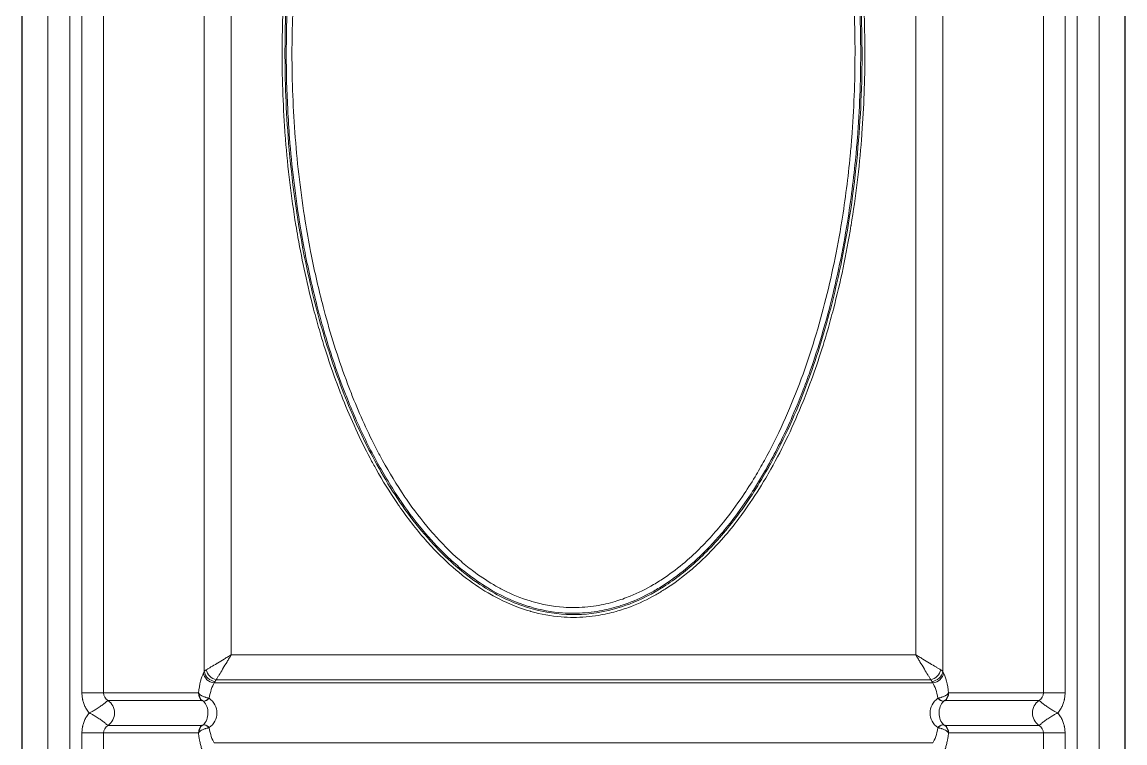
# Model space of a CAD drawing. Header units: millimetres. Extents: x 0 to 1486, y 0 to 1051.
# Drawn here: x 512.04 to 541.74, y 372.31 to 391.74 of the extents above; entities that cross this region are included whole.
import ezdxf

# ---------------------------------------------------------------- set-up
doc = ezdxf.new("R2010")
doc.units = ezdxf.units.MM
doc.header["$LTSCALE"] = 1.25
doc.layers.add('Sichtbare Kanten(DIN)', color=7, linetype='Continuous', lineweight=25, true_color=0x262659)
doc.layers.add('Sichtbare tangentiale Kanten(DIN)', color=7, linetype='Continuous', lineweight=15, true_color=0x1a1a3e)

msp = doc.modelspace()

# ---------------------------------------------------------------- linework, layer by layer
at = {"layer": 'Sichtbare Kanten(DIN)'}
for p, q in [((512.038, 298.796), (512.038, 411.92)), ((541.738, 411.92), (541.738, 298.796))]:
    msp.add_line(p, q, dxfattribs=at)
for centre, major_axis, ratio, start_param, end_param in [((517.03, 373.656), (0, 0.25), 0.970296, 1.570803, 2.513321), ((536.747, 373.656), (0, 0.25), 0.970296, 3.769864, 4.712382), ((517.077, 373.625), (0.169, 0.184), 0.314992, 3.841338, 4.381961), ((536.699, 373.625), (-0.169, 0.184), 0.314992, 1.901224, 2.441847), ((517.03, 372.581), (0, 0.25), 0.970296, 0.628271, 1.570789), ((517.077, 372.612), (-0.169, 0.184), 0.314992, 5.042817, 5.580031), ((536.699, 372.612), (0.169, 0.184), 0.314992, 0.703155, 1.240368), ((536.747, 372.581), (0, 0.25), 0.970296, 4.712396, 5.654914)]:
    msp.add_ellipse(centre, major_axis=major_axis, ratio=ratio, start_param=start_param, end_param=end_param, dxfattribs=at)
at = {"layer": 'Sichtbare tangentiale Kanten(DIN)'}
for p, q in [((512.732, 299.49), (512.732, 411.227)), ((513.323, 299.49), (513.323, 411.227)), ((540.454, 299.49), (540.454, 411.227)), ((541.045, 299.49), (541.045, 411.227)), ((513.651, 409.737), (513.651, 373.656)), ((514.233, 409.737), (514.233, 373.656)), ((539.544, 409.737), (539.544, 373.656)), ((540.126, 409.737), (540.126, 373.656)), ((516.945, 407.026), (516.945, 374.238)), ((517.672, 407.026), (517.672, 374.686)), ((536.104, 407.026), (536.104, 374.686)), ((536.832, 407.026), (536.832, 374.238)), ((517.672, 374.686), (536.104, 374.686)), ((516.945, 374.238), (516.923, 374.196)), ((536.832, 374.238), (536.853, 374.196)), ((517.236, 373.969), (517.214, 373.926)), ((517.214, 373.926), (536.562, 373.926)), ((517.268, 374.012), (536.508, 374.012)), ((536.541, 373.969), (536.562, 373.926)), ((514.233, 373.656), (513.651, 373.656)), ((516.787, 373.656), (514.233, 373.656)), ((536.989, 373.656), (539.544, 373.656)), ((539.544, 373.656), (540.126, 373.656)), ((516.887, 373.453), (514.354, 373.453)), ((536.889, 373.453), (539.423, 373.453)), ((514.354, 372.783), (516.887, 372.783)), ((539.423, 372.783), (536.889, 372.783)), ((513.651, 338.136), (513.651, 372.581)), ((514.233, 372.581), (513.651, 372.581)), ((514.233, 372.581), (516.787, 372.581)), ((514.233, 338.136), (514.233, 372.581)), ((539.544, 372.581), (536.989, 372.581)), ((539.544, 338.136), (539.544, 372.581)), ((539.544, 372.581), (540.126, 372.581)), ((540.126, 338.136), (540.126, 372.581)), ((517.214, 372.31), (536.562, 372.31))]:
    msp.add_line(p, q, dxfattribs=at)
for centre, start, end in [((514.118, 373.118), 305.1797, 54.8203), ((539.659, 373.118), 125.1797, 234.8203)]:
    msp.add_arc(centre, 0.41, start, end, dxfattribs=at)
for centre, major_axis, ratio, start_param, end_param in [((517.726, 374.186), (-0.803, 0), 0.281851, 5.844325, 6.048636), ((517.236, 374.238), (-0.267, 0.136), 0.876427, 0.526369, 1.990584), ((517.268, 374.282), (-0.212, 0.212), 0.822157, 0.88269, 2.258902), ((536.508, 374.282), (0.212, 0.212), 0.822157, 4.024283, 5.400495), ((536.541, 374.238), (0.267, 0.136), 0.876427, 4.292601, 5.756816), ((536.051, 374.186), (0.803, 0), 0.281851, 0.234549, 0.438861), ((517.054, 373.121), (0.001, 1.197), 0.249407, 0.455865, 1.108171), ((517.214, 374.196), (-0.267, 0.136), 0.876427, 0.526369, 1.990584), ((517.346, 373.118), (0, 0.9), 0.332438, 0.455272, 1.11457), ((517.761, 373.917), (-0.539, 0), 0.439726, 5.869599, 6.063499), ((536.015, 373.917), (0.539, 0), 0.439726, 0.219686, 0.413587), ((536.562, 374.196), (0.267, 0.136), 0.876427, 4.292601, 5.756816), ((536.431, 373.118), (0, 0.9), 0.332438, 5.168615, 5.827913), ((536.723, 373.121), (-0.001, 1.197), 0.249407, 5.175014, 5.827321), ((514.527, 373.656), (-0.294, 0), 0.850826, 0.000149, 0.942731), ((539.25, 373.656), (0.294, 0), 0.850826, 5.340455, 6.283036), ((517.077, 373.625), (-0.169, -0.184), 0.314992, 0.165941, 0.699745), ((536.699, 373.625), (0.169, -0.184), 0.314992, 5.58344, 6.117244), ((514.527, 372.581), (0.294, 0), 0.850826, 2.198862, 3.141444), ((517.077, 372.612), (-0.169, 0.184), 0.314992, 5.580031, 6.117244), ((536.699, 372.612), (0.169, 0.184), 0.314992, 0.165941, 0.703155), ((539.25, 372.581), (-0.294, 0), 0.850826, 3.141742, 4.084323), ((517.346, 373.118), (0, 0.9), 0.332438, 2.027021, 2.68632), ((536.431, 373.118), (0, 0.9), 0.332438, 3.596865, 4.256164)]:
    msp.add_ellipse(centre, major_axis=major_axis, ratio=ratio, start_param=start_param, end_param=end_param, dxfattribs=at)
for points, knots in [([(526.888, 406.085), (527.101, 406.085), (527.315, 406.068), (527.525, 406.035), (527.697, 406.008), (527.867, 405.971), (528.034, 405.924), (528.21, 405.874), (528.382, 405.814), (528.551, 405.744), (528.74, 405.665), (528.923, 405.575), (529.101, 405.475), (529.233, 405.4), (529.363, 405.32), (529.489, 405.235), (529.683, 405.103), (529.87, 404.96), (530.049, 404.809), (530.141, 404.731), (530.23, 404.651), (530.317, 404.57), (530.512, 404.387), (530.698, 404.195), (530.874, 403.994), (531.098, 403.74), (531.307, 403.474), (531.503, 403.198), (531.531, 403.158), (531.559, 403.118), (531.587, 403.078), (531.807, 402.76), (532.011, 402.431), (532.2, 402.094), (532.225, 402.05), (532.25, 402.006), (532.274, 401.962), (532.435, 401.667), (532.586, 401.366), (532.728, 401.061), (532.891, 400.708), (533.042, 400.35), (533.181, 399.987), (533.456, 399.272), (533.687, 398.54), (533.881, 397.8), (533.883, 397.794), (533.884, 397.788), (533.886, 397.782), (534.082, 397.033), (534.24, 396.275), (534.365, 395.511), (534.432, 395.106), (534.489, 394.699), (534.537, 394.291), (534.579, 393.931), (534.615, 393.569), (534.643, 393.207), (534.689, 392.628), (534.718, 392.047), (534.729, 391.466), (534.733, 391.273), (534.735, 391.081), (534.735, 390.889), (534.735, 390.168), (534.709, 389.448), (534.656, 388.73), (534.652, 388.677), (534.648, 388.623), (534.644, 388.57), (534.582, 387.799), (534.49, 387.03), (534.365, 386.266), (534.364, 386.258), (534.363, 386.25), (534.361, 386.243), (534.237, 385.487), (534.08, 384.736), (533.886, 383.996), (533.837, 383.809), (533.786, 383.623), (533.733, 383.438), (533.571, 382.88), (533.388, 382.328), (533.179, 381.786), (533.144, 381.693), (533.107, 381.6), (533.07, 381.507), (532.818, 380.882), (532.531, 380.271), (532.201, 379.683), (532.156, 379.605), (532.111, 379.527), (532.066, 379.449), (531.915, 379.194), (531.756, 378.943), (531.587, 378.699), (531.489, 378.558), (531.387, 378.418), (531.283, 378.282), (531.152, 378.111), (531.016, 377.945), (530.874, 377.783), (530.689, 377.573), (530.495, 377.371), (530.289, 377.181), (530.211, 377.109), (530.131, 377.038), (530.049, 376.969), (529.829, 376.783), (529.597, 376.61), (529.354, 376.455), (529.271, 376.402), (529.186, 376.351), (529.101, 376.303), (528.882, 376.179), (528.654, 376.071), (528.419, 375.981), (528.293, 375.933), (528.164, 375.89), (528.034, 375.853), (527.879, 375.809), (527.721, 375.774), (527.563, 375.748), (527.34, 375.711), (527.114, 375.692), (526.888, 375.692), (526.777, 375.692), (526.666, 375.697), (526.555, 375.706), (526.281, 375.728), (526.008, 375.778), (525.743, 375.853), (525.738, 375.854), (525.734, 375.856), (525.729, 375.857), (525.437, 375.94), (525.154, 376.054), (524.883, 376.191), (524.813, 376.227), (524.744, 376.264), (524.676, 376.303), (524.444, 376.434), (524.221, 376.582), (524.009, 376.743), (523.913, 376.816), (523.819, 376.891), (523.727, 376.969), (523.492, 377.168), (523.27, 377.383), (523.06, 377.608), (523.007, 377.666), (522.954, 377.724), (522.902, 377.783), (522.647, 378.074), (522.41, 378.381), (522.19, 378.699), (522.17, 378.728), (522.15, 378.757), (522.131, 378.786), (521.933, 379.077), (521.748, 379.377), (521.576, 379.683), (521.52, 379.782), (521.466, 379.881), (521.413, 379.981), (521.138, 380.499), (520.895, 381.033), (520.679, 381.578), (520.651, 381.647), (520.624, 381.716), (520.597, 381.786), (520.389, 382.328), (520.205, 382.88), (520.044, 383.438), (519.99, 383.623), (519.939, 383.809), (519.89, 383.996), (519.723, 384.635), (519.583, 385.281), (519.468, 385.932), (519.448, 386.043), (519.429, 386.155), (519.411, 386.266), (519.286, 387.03), (519.194, 387.799), (519.133, 388.57), (519.131, 388.598), (519.128, 388.627), (519.126, 388.655), (519.07, 389.398), (519.042, 390.143), (519.042, 390.889), (519.042, 390.96), (519.042, 391.03), (519.042, 391.101), (519.047, 391.804), (519.077, 392.507), (519.133, 393.207), (519.143, 393.338), (519.154, 393.468), (519.167, 393.598), (519.226, 394.238), (519.307, 394.877), (519.411, 395.511), (519.471, 395.874), (519.538, 396.237), (519.613, 396.597), (519.696, 396.994), (519.788, 397.389), (519.89, 397.782), (520.002, 398.208), (520.126, 398.632), (520.263, 399.051), (520.366, 399.367), (520.478, 399.681), (520.597, 399.991), (520.652, 400.133), (520.708, 400.274), (520.766, 400.414), (520.997, 400.974), (521.257, 401.521), (521.552, 402.05), (521.56, 402.065), (521.568, 402.079), (521.576, 402.094), (521.766, 402.431), (521.969, 402.76), (522.19, 403.078), (522.199, 403.092), (522.209, 403.106), (522.219, 403.12), (522.431, 403.423), (522.658, 403.716), (522.902, 403.994), (523.031, 404.14), (523.164, 404.282), (523.303, 404.419), (523.439, 404.554), (523.581, 404.684), (523.727, 404.809), (523.859, 404.921), (523.996, 405.028), (524.136, 405.129), (524.31, 405.254), (524.49, 405.37), (524.675, 405.475), (524.825, 405.559), (524.98, 405.637), (525.137, 405.706), (525.334, 405.792), (525.536, 405.865), (525.743, 405.924), (526.115, 406.029), (526.502, 406.085), (526.888, 406.085)], [0, 0, 0, 0, 0.639708, 0.639708, 0.639708, 1.160348, 1.160348, 1.160348, 1.708499, 1.708499, 1.708499, 2.321068, 2.321068, 2.321068, 2.777127, 2.777127, 2.777127, 3.481707, 3.481707, 3.481707, 3.840961, 3.840961, 3.840961, 4.642216, 4.642216, 4.642216, 5.656868, 5.656868, 5.656868, 5.802986, 5.802986, 5.802986, 6.963587, 6.963587, 6.963587, 7.114552, 7.114552, 7.114552, 8.124051, 8.124051, 8.124051, 9.289556, 9.289556, 9.289556, 11.587453, 11.587453, 11.587453, 11.605982, 11.605982, 11.605982, 13.927144, 13.927144, 13.927144, 15.159529, 15.159529, 15.159529, 16.248341, 16.248341, 16.248341, 17.992352, 17.992352, 17.992352, 18.569576, 18.569576, 18.569576, 20.730291, 20.730291, 20.730291, 20.890769, 20.890769, 20.890769, 23.211965, 23.211965, 23.211965, 23.235727, 23.235727, 23.235727, 25.53318, 25.53318, 25.53318, 26.112017, 26.112017, 26.112017, 27.854377, 27.854377, 27.854377, 28.153739, 28.153739, 28.153739, 30.175566, 30.175566, 30.175566, 30.445968, 30.445968, 30.445968, 31.33622, 31.33622, 31.33622, 31.85246, 31.85246, 31.85246, 32.496894, 32.496894, 32.496894, 33.336993, 33.336993, 33.336993, 33.657412, 33.657412, 33.657412, 34.522413, 34.522413, 34.522413, 34.818036, 34.818036, 34.818036, 35.57249, 35.57249, 35.57249, 35.978641, 35.978641, 35.978641, 36.46173, 36.46173, 36.46173, 37.139135, 37.139135, 37.139135, 37.472442, 37.472442, 37.472442, 38.299742, 38.299742, 38.299742, 38.313597, 38.313597, 38.313597, 39.224503, 39.224503, 39.224503, 39.460285, 39.460285, 39.460285, 40.259784, 40.259784, 40.259784, 40.620853, 40.620853, 40.620853, 41.545701, 41.545701, 41.545701, 41.781511, 41.781511, 41.781511, 42.942132, 42.942132, 42.942132, 43.047049, 43.047049, 43.047049, 44.102719, 44.102719, 44.102719, 44.442229, 44.442229, 44.442229, 46.200033, 46.200033, 46.200033, 46.423921, 46.423921, 46.423921, 48.166433, 48.166433, 48.166433, 48.745108, 48.745108, 48.745108, 50.727284, 50.727284, 50.727284, 51.066318, 51.066318, 51.066318, 53.387519, 53.387519, 53.387519, 53.473034, 53.473034, 53.473034, 55.708716, 55.708716, 55.708716, 55.921312, 55.921312, 55.921312, 58.029915, 58.029915, 58.029915, 58.421576, 58.421576, 58.421576, 60.351166, 60.351166, 60.351166, 61.455449, 61.455449, 61.455449, 62.672368, 62.672368, 62.672368, 63.995258, 63.995258, 63.995258, 64.993535, 64.993535, 64.993535, 65.448701, 65.448701, 65.448701, 67.264643, 67.264643, 67.264643, 67.314699, 67.314699, 67.314699, 68.475297, 68.475297, 68.475297, 68.525889, 68.525889, 68.525889, 69.636002, 69.636002, 69.636002, 70.220476, 70.220476, 70.220476, 70.796631, 70.796631, 70.796631, 71.316647, 71.316647, 71.316647, 71.957253, 71.957253, 71.957253, 72.473802, 72.473802, 72.473802, 73.117889, 73.117889, 73.117889, 74.278288, 74.278288, 74.278288, 74.278288]), ([(526.888, 406.009), (527.15, 406.009), (527.709, 405.953), (528.583, 405.683), (529.462, 405.199), (530.311, 404.508), (531.071, 403.68), (531.702, 402.797), (532.435, 401.561), (533.172, 399.917), (533.797, 397.932), (534.215, 396.046), (534.529, 393.956), (534.695, 391.512), (534.622, 388.657), (534.282, 385.96), (533.724, 383.554), (533.007, 381.443), (532.164, 379.68), (531.206, 378.251), (530.301, 377.248), (529.369, 376.514), (528.48, 376.055), (527.547, 375.787), (526.565, 375.733), (525.644, 375.933), (524.89, 376.256), (524.26, 376.635), (523.658, 377.111), (523.054, 377.706), (522.485, 378.395), (521.944, 379.189), (521.339, 380.243), (520.695, 381.659), (520.056, 383.549), (519.505, 385.905), (519.174, 388.474), (519.085, 391.127), (519.213, 393.698), (519.59, 396.35), (520.182, 398.675), (520.883, 400.561), (521.494, 401.828), (522.11, 402.847), (522.683, 403.642), (523.408, 404.454), (524.233, 405.147), (525.183, 405.68), (526.051, 405.953), (526.641, 406.009), (526.888, 406.009)], [0, 0, 0, 0, 0.801473, 1.708499, 2.777127, 3.840961, 5.018658, 6.172353, 7.114552, 9.351003, 11.587453, 13.373491, 15.159529, 17.94491, 20.730291, 23.740723, 26.112017, 28.153739, 30.445968, 31.987116, 33.336993, 34.522413, 35.57249, 36.368743, 37.472442, 38.554664, 39.224503, 39.965544, 40.78815, 41.545701, 42.532728, 43.487478, 44.442229, 46.200033, 48.166433, 50.445565, 53.473034, 55.947305, 58.421576, 61.208417, 63.995258, 65.629951, 67.264643, 68.228999, 69.222094, 70.220476, 71.519846, 72.473802, 73.523577, 74.278288, 74.278288, 74.278288, 74.278288]), ([(526.888, 405.973), (527.281, 405.973), (527.674, 405.912), (528.05, 405.802), (528.22, 405.752), (528.387, 405.691), (528.55, 405.622), (528.746, 405.538), (528.937, 405.441), (529.121, 405.334), (529.236, 405.266), (529.349, 405.194), (529.459, 405.119), (529.669, 404.975), (529.87, 404.817), (530.061, 404.65), (530.103, 404.613), (530.146, 404.575), (530.187, 404.537), (530.43, 404.314), (530.658, 404.076), (530.871, 403.826), (530.932, 403.755), (530.992, 403.683), (531.051, 403.61), (531.233, 403.383), (531.404, 403.149), (531.566, 402.909), (531.616, 402.835), (531.665, 402.76), (531.714, 402.685), (531.872, 402.438), (532.022, 402.185), (532.164, 401.928), (532.171, 401.915), (532.178, 401.902), (532.186, 401.888), (532.341, 401.604), (532.486, 401.314), (532.622, 401.021), (532.786, 400.669), (532.936, 400.312), (533.075, 399.95), (533.088, 399.916), (533.101, 399.881), (533.114, 399.846), (533.238, 399.519), (533.352, 399.189), (533.458, 398.856), (533.583, 398.463), (533.697, 398.066), (533.8, 397.667), (533.86, 397.433), (533.916, 397.198), (533.969, 396.962), (534.083, 396.455), (534.181, 395.945), (534.264, 395.432), (534.285, 395.3), (534.306, 395.168), (534.325, 395.035), (534.416, 394.415), (534.485, 393.792), (534.534, 393.167), (534.589, 392.462), (534.618, 391.754), (534.622, 391.047), (534.622, 390.994), (534.622, 390.941), (534.622, 390.889), (534.622, 390.128), (534.593, 389.368), (534.534, 388.61), (534.521, 388.445), (534.506, 388.279), (534.491, 388.113), (534.434, 387.522), (534.359, 386.932), (534.264, 386.345), (534.203, 385.965), (534.133, 385.585), (534.054, 385.208), (533.978, 384.84), (533.893, 384.474), (533.8, 384.11), (533.638, 383.482), (533.45, 382.859), (533.231, 382.248), (533.193, 382.142), (533.154, 382.036), (533.114, 381.931), (533.01, 381.655), (532.899, 381.381), (532.781, 381.109), (532.596, 380.685), (532.394, 380.267), (532.17, 379.861), (532.168, 379.857), (532.166, 379.853), (532.164, 379.849), (532.028, 379.602), (531.885, 379.36), (531.733, 379.122), (531.678, 379.037), (531.623, 378.952), (531.566, 378.869), (531.402, 378.626), (531.228, 378.389), (531.044, 378.159), (530.987, 378.089), (530.929, 378.02), (530.871, 377.951), (530.664, 377.709), (530.444, 377.478), (530.21, 377.261), (530.161, 377.216), (530.111, 377.171), (530.061, 377.127), (529.866, 376.957), (529.662, 376.798), (529.448, 376.652), (529.341, 376.579), (529.232, 376.51), (529.121, 376.444), (529.027, 376.39), (528.932, 376.338), (528.836, 376.289), (528.63, 376.185), (528.418, 376.095), (528.199, 376.022), (528.15, 376.005), (528.1, 375.99), (528.05, 375.975), (527.878, 375.924), (527.703, 375.884), (527.526, 375.856), (527.315, 375.822), (527.102, 375.805), (526.888, 375.805), (526.79, 375.805), (526.691, 375.808), (526.593, 375.816), (526.299, 375.838), (526.008, 375.892), (525.726, 375.975), (525.71, 375.98), (525.693, 375.985), (525.677, 375.99), (525.339, 376.094), (525.015, 376.239), (524.71, 376.413), (524.692, 376.423), (524.674, 376.434), (524.656, 376.444), (524.455, 376.562), (524.263, 376.692), (524.078, 376.832), (523.954, 376.926), (523.833, 377.025), (523.716, 377.127), (523.648, 377.186), (523.582, 377.247), (523.516, 377.308), (523.301, 377.511), (523.098, 377.726), (522.907, 377.95), (522.676, 378.22), (522.462, 378.502), (522.262, 378.793), (522.245, 378.818), (522.227, 378.843), (522.21, 378.869), (522.101, 379.03), (521.996, 379.195), (521.894, 379.362), (521.797, 379.522), (521.703, 379.685), (521.613, 379.849), (521.51, 380.035), (521.412, 380.223), (521.318, 380.413), (521.129, 380.796), (520.957, 381.186), (520.798, 381.581), (520.752, 381.697), (520.706, 381.814), (520.662, 381.931), (520.464, 382.456), (520.289, 382.989), (520.135, 383.528), (520.08, 383.721), (520.027, 383.915), (519.977, 384.11), (519.856, 384.579), (519.75, 385.052), (519.658, 385.527), (519.605, 385.799), (519.556, 386.072), (519.512, 386.345), (519.391, 387.096), (519.302, 387.852), (519.242, 388.61), (519.222, 388.866), (519.206, 389.123), (519.193, 389.379), (519.167, 389.882), (519.154, 390.385), (519.154, 390.889), (519.154, 391.282), (519.162, 391.676), (519.178, 392.07), (519.192, 392.436), (519.214, 392.802), (519.243, 393.167), (519.284, 393.697), (519.34, 394.225), (519.411, 394.751), (519.442, 394.979), (519.476, 395.206), (519.512, 395.432), (519.592, 395.923), (519.685, 396.411), (519.792, 396.896), (519.85, 397.154), (519.911, 397.411), (519.977, 397.667), (520.092, 398.115), (520.221, 398.56), (520.365, 399), (520.457, 399.284), (520.556, 399.566), (520.662, 399.846), (520.693, 399.929), (520.725, 400.011), (520.758, 400.094), (520.9, 400.454), (521.053, 400.811), (521.22, 401.162), (521.344, 401.421), (521.474, 401.677), (521.613, 401.928), (521.669, 402.03), (521.726, 402.131), (521.785, 402.232), (521.914, 402.452), (522.049, 402.669), (522.192, 402.882), (522.198, 402.891), (522.204, 402.9), (522.21, 402.909), (522.347, 403.112), (522.491, 403.311), (522.643, 403.505), (522.728, 403.614), (522.815, 403.721), (522.905, 403.827), (523.094, 404.047), (523.293, 404.258), (523.504, 404.458), (523.574, 404.523), (523.644, 404.588), (523.716, 404.65), (523.899, 404.811), (524.091, 404.962), (524.292, 405.101), (524.41, 405.183), (524.531, 405.261), (524.655, 405.334), (524.825, 405.433), (525, 405.523), (525.18, 405.602), (525.357, 405.68), (525.54, 405.747), (525.726, 405.802), (525.867, 405.843), (526.01, 405.878), (526.154, 405.904), (526.396, 405.949), (526.642, 405.973), (526.888, 405.973)], [0, 0, 0, 0, 1.13436, 1.13436, 1.13436, 1.648132, 1.648132, 1.648132, 2.268893, 2.268893, 2.268893, 2.658644, 2.658644, 2.658644, 3.403508, 3.403508, 3.403508, 3.570243, 3.570243, 3.570243, 4.538009, 4.538009, 4.538009, 4.814995, 4.814995, 4.814995, 5.672522, 5.672522, 5.672522, 5.936787, 5.936787, 5.936787, 6.807049, 6.807049, 6.807049, 6.85221, 6.85221, 6.85221, 7.813767, 7.813767, 7.813767, 8.965202, 8.965202, 8.965202, 9.076064, 9.076064, 9.076064, 10.116636, 10.116636, 10.116636, 11.345066, 11.345066, 11.345066, 12.065149, 12.065149, 12.065149, 13.614093, 13.614093, 13.614093, 14.013663, 14.013663, 14.013663, 15.88308, 15.88308, 15.88308, 17.995019, 17.995019, 17.995019, 18.152131, 18.152131, 18.152131, 20.421151, 20.421151, 20.421151, 20.917399, 20.917399, 20.917399, 22.690238, 22.690238, 22.690238, 23.83978, 23.83978, 23.83978, 24.959232, 24.959232, 24.959232, 26.893631, 26.893631, 26.893631, 27.228211, 27.228211, 27.228211, 28.107348, 28.107348, 28.107348, 29.483886, 29.483886, 29.483886, 29.497213, 29.497213, 29.497213, 30.332062, 30.332062, 30.332062, 30.631736, 30.631736, 30.631736, 31.500075, 31.500075, 31.500075, 31.766262, 31.766262, 31.766262, 32.704434, 32.704434, 32.704434, 32.900755, 32.900755, 32.900755, 33.658217, 33.658217, 33.658217, 34.035302, 34.035302, 34.035302, 34.350766, 34.350766, 34.350766, 35.019428, 35.019428, 35.019428, 35.169775, 35.169775, 35.169775, 35.688089, 35.688089, 35.688089, 36.304253, 36.304253, 36.304253, 36.588432, 36.588432, 36.588432, 37.438768, 37.438768, 37.438768, 37.488776, 37.488776, 37.488776, 38.512582, 38.512582, 38.512582, 38.573276, 38.573276, 38.573276, 39.250927, 39.250927, 39.250927, 39.707763, 39.707763, 39.707763, 39.971507, 39.971507, 39.971507, 40.840853, 40.840853, 40.840853, 41.886498, 41.886498, 41.886498, 41.976802, 41.976802, 41.976802, 42.555048, 42.555048, 42.555048, 43.111289, 43.111289, 43.111289, 43.74126, 43.74126, 43.74126, 45.007841, 45.007841, 45.007841, 45.380295, 45.380295, 45.380295, 47.050279, 47.050279, 47.050279, 47.649332, 47.649332, 47.649332, 49.092716, 49.092716, 49.092716, 49.918292, 49.918292, 49.918292, 52.18734, 52.18734, 52.18734, 52.954306, 52.954306, 52.954306, 54.456398, 54.456398, 54.456398, 55.632024, 55.632024, 55.632024, 56.72542, 56.72542, 56.72542, 58.309742, 58.309742, 58.309742, 58.994445, 58.994445, 58.994445, 60.475949, 60.475949, 60.475949, 61.263459, 61.263459, 61.263459, 62.642156, 62.642156, 62.642156, 63.532468, 63.532468, 63.532468, 63.795658, 63.795658, 63.795658, 64.94916, 64.94916, 64.94916, 65.801482, 65.801482, 65.801482, 66.146102, 66.146102, 66.146102, 66.904062, 66.904062, 66.904062, 66.935983, 66.935983, 66.935983, 67.662022, 67.662022, 67.662022, 68.070543, 68.070543, 68.070543, 68.924954, 68.924954, 68.924954, 69.205049, 69.205049, 69.205049, 69.919449, 69.919449, 69.919449, 70.33964, 70.33964, 70.33964, 70.911285, 70.911285, 70.911285, 71.474241, 71.474241, 71.474241, 71.898749, 71.898749, 71.898749, 72.608523, 72.608523, 72.608523, 72.608523]), ([(526.888, 405.819), (527.095, 405.819), (527.302, 405.802), (527.506, 405.769), (527.675, 405.742), (527.843, 405.704), (528.007, 405.655), (528.171, 405.607), (528.332, 405.548), (528.49, 405.481), (528.68, 405.4), (528.865, 405.306), (529.044, 405.201), (529.156, 405.136), (529.265, 405.066), (529.372, 404.993), (529.577, 404.852), (529.773, 404.698), (529.96, 404.535), (530.002, 404.498), (530.043, 404.461), (530.084, 404.424), (530.318, 404.209), (530.538, 403.979), (530.745, 403.738), (530.748, 403.735), (530.751, 403.731), (530.755, 403.727), (530.949, 403.5), (531.132, 403.262), (531.305, 403.018), (531.35, 402.953), (531.395, 402.889), (531.439, 402.823), (531.651, 402.51), (531.847, 402.186), (532.03, 401.855), (532.037, 401.841), (532.044, 401.828), (532.051, 401.815), (532.18, 401.58), (532.301, 401.341), (532.416, 401.099), (532.573, 400.77), (532.718, 400.436), (532.853, 400.097), (532.893, 399.996), (532.932, 399.894), (532.971, 399.792), (533.094, 399.468), (533.207, 399.14), (533.312, 398.809), (533.437, 398.419), (533.549, 398.025), (533.651, 397.629), (533.701, 397.436), (533.748, 397.243), (533.792, 397.05), (533.918, 396.506), (534.024, 395.958), (534.113, 395.408), (534.134, 395.276), (534.154, 395.145), (534.174, 395.013), (534.264, 394.396), (534.333, 393.777), (534.381, 393.156), (534.436, 392.454), (534.465, 391.75), (534.469, 391.046), (534.469, 390.993), (534.469, 390.941), (534.469, 390.889), (534.469, 390.132), (534.44, 389.376), (534.381, 388.622), (534.369, 388.462), (534.355, 388.302), (534.34, 388.142), (534.283, 387.549), (534.208, 386.958), (534.113, 386.369), (534.052, 385.991), (533.982, 385.614), (533.904, 385.239), (533.828, 384.874), (533.744, 384.51), (533.651, 384.149), (533.463, 383.416), (533.238, 382.693), (532.971, 381.985), (532.704, 381.277), (532.394, 380.585), (532.03, 379.923), (531.948, 379.775), (531.864, 379.628), (531.777, 379.483), (531.669, 379.304), (531.557, 379.128), (531.439, 378.954), (531.277, 378.715), (531.106, 378.481), (530.924, 378.256), (530.869, 378.186), (530.812, 378.118), (530.754, 378.051), (530.508, 377.763), (530.244, 377.491), (529.96, 377.242), (529.934, 377.22), (529.908, 377.198), (529.883, 377.176), (529.716, 377.035), (529.542, 376.901), (529.362, 376.778), (529.258, 376.707), (529.152, 376.64), (529.043, 376.576), (528.841, 376.458), (528.631, 376.353), (528.415, 376.265), (528.281, 376.211), (528.145, 376.163), (528.007, 376.122), (527.841, 376.073), (527.672, 376.034), (527.502, 376.007), (527.299, 375.974), (527.094, 375.958), (526.888, 375.958), (526.798, 375.958), (526.709, 375.961), (526.619, 375.967), (526.332, 375.987), (526.046, 376.04), (525.77, 376.122), (525.754, 376.127), (525.738, 376.131), (525.722, 376.136), (525.474, 376.213), (525.233, 376.312), (525.002, 376.429), (524.911, 376.476), (524.821, 376.525), (524.733, 376.576), (524.538, 376.691), (524.351, 376.817), (524.171, 376.954), (524.049, 377.046), (523.931, 377.142), (523.817, 377.242), (523.567, 377.461), (523.333, 377.697), (523.114, 377.945), (523.083, 377.98), (523.052, 378.015), (523.022, 378.051), (522.796, 378.315), (522.585, 378.593), (522.388, 378.88), (522.371, 378.905), (522.354, 378.929), (522.337, 378.954), (522.125, 379.268), (521.929, 379.591), (521.747, 379.923), (521.694, 380.018), (521.643, 380.114), (521.592, 380.211), (521.351, 380.675), (521.135, 381.152), (520.94, 381.638), (520.894, 381.753), (520.849, 381.869), (520.805, 381.985), (520.574, 382.598), (520.375, 383.222), (520.203, 383.854), (520.177, 383.952), (520.151, 384.05), (520.125, 384.149), (520.005, 384.615), (519.9, 385.084), (519.808, 385.557), (519.755, 385.827), (519.707, 386.098), (519.663, 386.369), (519.543, 387.116), (519.454, 387.868), (519.395, 388.622), (519.336, 389.376), (519.307, 390.132), (519.307, 390.889), (519.307, 391.236), (519.313, 391.584), (519.326, 391.932), (519.34, 392.34), (519.363, 392.748), (519.395, 393.155), (519.436, 393.682), (519.492, 394.207), (519.563, 394.731), (519.594, 394.957), (519.627, 395.183), (519.664, 395.408), (519.751, 395.949), (519.855, 396.487), (519.977, 397.021), (520.024, 397.224), (520.073, 397.427), (520.125, 397.629), (520.24, 398.074), (520.368, 398.515), (520.51, 398.952), (520.602, 399.234), (520.701, 399.514), (520.805, 399.792), (520.873, 399.971), (520.943, 400.148), (521.016, 400.325), (521.232, 400.847), (521.475, 401.359), (521.747, 401.855), (521.802, 401.955), (521.859, 402.055), (521.917, 402.154), (522.05, 402.382), (522.19, 402.605), (522.337, 402.823), (522.401, 402.917), (522.466, 403.011), (522.532, 403.103), (522.687, 403.318), (522.85, 403.526), (523.022, 403.727), (523.207, 403.943), (523.403, 404.151), (523.61, 404.347), (523.677, 404.411), (523.746, 404.474), (523.817, 404.535), (523.996, 404.692), (524.183, 404.84), (524.379, 404.975), (524.494, 405.055), (524.612, 405.131), (524.733, 405.201), (524.897, 405.298), (525.067, 405.385), (525.241, 405.462), (525.413, 405.537), (525.59, 405.602), (525.77, 405.655), (525.905, 405.695), (526.043, 405.728), (526.182, 405.754), (526.415, 405.797), (526.652, 405.819), (526.888, 405.819)], [0, 0, 0, 0, 0.620901, 0.620901, 0.620901, 1.134291, 1.134291, 1.134291, 1.648132, 1.648132, 1.648132, 2.268896, 2.268896, 2.268896, 2.658644, 2.658644, 2.658644, 3.403509, 3.403509, 3.403509, 3.570243, 3.570243, 3.570243, 4.522872, 4.522872, 4.522872, 4.538033, 4.538033, 4.538033, 5.435647, 5.435647, 5.435647, 5.672526, 5.672526, 5.672526, 6.807049, 6.807049, 6.807049, 6.85221, 6.85221, 6.85221, 7.65563, 7.65563, 7.65563, 8.748582, 8.748582, 8.748582, 9.07605, 9.07605, 9.07605, 10.116636, 10.116636, 10.116636, 11.345061, 11.345061, 11.345061, 11.940907, 11.940907, 11.940907, 13.614094, 13.614094, 13.614094, 14.013663, 14.013663, 14.013663, 15.883041, 15.883041, 15.883041, 17.995019, 17.995019, 17.995019, 18.152131, 18.152131, 18.152131, 20.421151, 20.421151, 20.421151, 20.902488, 20.902488, 20.902488, 22.690208, 22.690208, 22.690208, 23.83978, 23.83978, 23.83978, 24.959232, 24.959232, 24.959232, 27.228332, 27.228332, 27.228332, 29.497264, 29.497264, 29.497264, 30.004132, 30.004132, 30.004132, 30.631822, 30.631822, 30.631822, 31.500075, 31.500075, 31.500075, 31.766262, 31.766262, 31.766262, 32.900744, 32.900744, 32.900744, 33.002604, 33.002604, 33.002604, 33.658217, 33.658217, 33.658217, 34.035386, 34.035386, 34.035386, 34.737409, 34.737409, 34.737409, 35.169886, 35.169886, 35.169886, 35.688089, 35.688089, 35.688089, 36.304254, 36.304254, 36.304254, 36.573387, 36.573387, 36.573387, 37.438768, 37.438768, 37.438768, 37.488776, 37.488776, 37.488776, 38.267108, 38.267108, 38.267108, 38.573188, 38.573188, 38.573188, 39.250927, 39.250927, 39.250927, 39.707618, 39.707618, 39.707618, 40.702482, 40.702482, 40.702482, 40.842288, 40.842288, 40.842288, 41.886498, 41.886498, 41.886498, 41.976801, 41.976801, 41.976801, 43.111293, 43.111293, 43.111293, 43.438274, 43.438274, 43.438274, 45.007841, 45.007841, 45.007841, 45.380294, 45.380294, 45.380294, 47.344178, 47.344178, 47.344178, 47.649338, 47.649338, 47.649338, 49.092716, 49.092716, 49.092716, 49.918319, 49.918319, 49.918319, 52.187343, 52.187343, 52.187343, 54.456392, 54.456392, 54.456392, 55.49965, 55.49965, 55.49965, 56.725435, 56.725435, 56.725435, 58.309742, 58.309742, 58.309742, 58.994439, 58.994439, 58.994439, 60.637765, 60.637765, 60.637765, 61.26347, 61.26347, 61.26347, 62.642156, 62.642156, 62.642156, 63.532496, 63.532496, 63.532496, 64.10511, 64.10511, 64.10511, 65.801507, 65.801507, 65.801507, 66.146102, 66.146102, 66.146102, 66.936006, 66.936006, 66.936006, 67.277478, 67.277478, 67.277478, 68.070691, 68.070691, 68.070691, 68.924954, 68.924954, 68.924954, 69.205049, 69.205049, 69.205049, 69.919449, 69.919449, 69.919449, 70.339628, 70.339628, 70.339628, 70.911285, 70.911285, 70.911285, 71.474194, 71.474194, 71.474194, 71.898749, 71.898749, 71.898749, 72.608523, 72.608523, 72.608523, 72.608523]), ([(517.672, 374.686), (517.656, 374.676), (517.64, 374.667), (517.625, 374.657), (517.609, 374.648), (517.593, 374.638), (517.577, 374.629), (517.545, 374.61), (517.514, 374.591), (517.482, 374.572), (517.42, 374.535), (517.358, 374.498), (517.299, 374.462), (517.294, 374.459), (517.288, 374.456), (517.283, 374.452), (517.23, 374.42), (517.179, 374.39), (517.132, 374.362), (517.13, 374.36), (517.128, 374.359), (517.125, 374.357), (517.102, 374.344), (517.08, 374.331), (517.06, 374.318), (517.049, 374.312), (517.038, 374.305), (517.028, 374.299), (517.017, 374.293), (517.008, 374.287), (516.999, 374.282)], [0, 0, 0, 0, 0.0582986, 0.0582986, 0.0582986, 0.1166461, 0.1166461, 0.1166461, 0.2333101, 0.2333101, 0.2333101, 0.4661518, 0.4661518, 0.4661518, 0.4879572, 0.4879572, 0.4879572, 0.6992172, 0.6992172, 0.6992172, 0.7101229, 0.7101229, 0.7101229, 0.81566, 0.81566, 0.81566, 0.8738958, 0.8738958, 0.8738958, 0.9322887, 0.9322887, 0.9322887, 0.9322887]), ([(517.672, 374.686), (517.663, 374.67), (517.653, 374.654), (517.644, 374.638), (517.634, 374.622), (517.625, 374.606), (517.615, 374.591), (517.596, 374.559), (517.577, 374.527), (517.558, 374.496), (517.521, 374.434), (517.484, 374.372), (517.449, 374.313), (517.445, 374.308), (517.442, 374.302), (517.439, 374.297), (517.407, 374.244), (517.376, 374.193), (517.348, 374.146), (517.347, 374.144), (517.345, 374.141), (517.344, 374.139), (517.33, 374.116), (517.317, 374.094), (517.305, 374.074), (517.298, 374.062), (517.292, 374.052), (517.285, 374.041), (517.279, 374.031), (517.274, 374.021), (517.268, 374.012)], [0, 0, 0, 0, 0.0582986, 0.0582986, 0.0582986, 0.1166461, 0.1166461, 0.1166461, 0.2333101, 0.2333101, 0.2333101, 0.4661518, 0.4661518, 0.4661518, 0.4879572, 0.4879572, 0.4879572, 0.6992172, 0.6992172, 0.6992172, 0.7101229, 0.7101229, 0.7101229, 0.81566, 0.81566, 0.81566, 0.8738958, 0.8738958, 0.8738958, 0.9322887, 0.9322887, 0.9322887, 0.9322887]), ([(536.104, 374.686), (536.114, 374.67), (536.123, 374.654), (536.133, 374.638), (536.142, 374.622), (536.152, 374.606), (536.161, 374.591), (536.18, 374.559), (536.199, 374.527), (536.218, 374.496), (536.256, 374.434), (536.292, 374.372), (536.328, 374.313), (536.331, 374.308), (536.335, 374.302), (536.338, 374.297), (536.37, 374.244), (536.4, 374.193), (536.428, 374.146), (536.43, 374.144), (536.431, 374.141), (536.433, 374.139), (536.446, 374.116), (536.46, 374.094), (536.472, 374.074), (536.478, 374.062), (536.485, 374.052), (536.491, 374.041), (536.497, 374.031), (536.503, 374.021), (536.508, 374.012)], [0, 0, 0, 0, 0.0582986, 0.0582986, 0.0582986, 0.1166461, 0.1166461, 0.1166461, 0.2333101, 0.2333101, 0.2333101, 0.4661518, 0.4661518, 0.4661518, 0.4879572, 0.4879572, 0.4879572, 0.6992172, 0.6992172, 0.6992172, 0.7101229, 0.7101229, 0.7101229, 0.81566, 0.81566, 0.81566, 0.8738958, 0.8738958, 0.8738958, 0.9322887, 0.9322887, 0.9322887, 0.9322887]), ([(536.104, 374.686), (536.12, 374.676), (536.136, 374.667), (536.152, 374.657), (536.168, 374.648), (536.184, 374.638), (536.2, 374.629), (536.231, 374.61), (536.263, 374.591), (536.294, 374.572), (536.357, 374.535), (536.418, 374.498), (536.477, 374.462), (536.483, 374.459), (536.488, 374.456), (536.494, 374.452), (536.547, 374.42), (536.598, 374.39), (536.644, 374.362), (536.646, 374.36), (536.649, 374.359), (536.651, 374.357), (536.674, 374.344), (536.696, 374.331), (536.717, 374.318), (536.728, 374.312), (536.739, 374.305), (536.749, 374.299), (536.759, 374.293), (536.769, 374.287), (536.778, 374.282)], [0, 0, 0, 0, 0.0582986, 0.0582986, 0.0582986, 0.1166461, 0.1166461, 0.1166461, 0.2333101, 0.2333101, 0.2333101, 0.4661518, 0.4661518, 0.4661518, 0.4879572, 0.4879572, 0.4879572, 0.6992172, 0.6992172, 0.6992172, 0.7101229, 0.7101229, 0.7101229, 0.81566, 0.81566, 0.81566, 0.8738958, 0.8738958, 0.8738958, 0.9322887, 0.9322887, 0.9322887, 0.9322887]), ([(513.848, 373.118), (513.821, 373.15), (513.796, 373.184), (513.775, 373.22), (513.765, 373.236), (513.755, 373.253), (513.746, 373.27), (513.737, 373.287), (513.729, 373.304), (513.721, 373.321), (513.706, 373.357), (513.693, 373.393), (513.682, 373.429), (513.68, 373.439), (513.677, 373.448), (513.675, 373.457), (513.672, 373.466), (513.67, 373.476), (513.668, 373.485), (513.664, 373.504), (513.661, 373.523), (513.659, 373.541), (513.658, 373.546), (513.657, 373.551), (513.657, 373.556), (513.655, 373.57), (513.654, 373.584), (513.653, 373.598), (513.651, 373.617), (513.651, 373.636), (513.651, 373.656)], [-0.5861318, -0.5861318, -0.5861318, -0.5861318, -0.4612566, -0.4612566, -0.4612566, -0.4035995, -0.4035995, -0.4035995, -0.3459425, -0.3459425, -0.3459425, -0.2306283, -0.2306283, -0.2306283, -0.2018002, -0.2018002, -0.2018002, -0.1729712, -0.1729712, -0.1729712, -0.1153142, -0.1153142, -0.1153142, -0.1008995, -0.1008995, -0.1008995, -0.0576571, -0.0576571, -0.0576571, 0, 0, 0, 0]), ([(517.077, 373.515), (517.07, 373.516), (517.063, 373.517), (517.056, 373.519), (517.049, 373.521), (517.041, 373.522), (517.034, 373.524), (517.019, 373.528), (517.003, 373.532), (516.988, 373.537), (516.982, 373.539), (516.977, 373.541), (516.971, 373.542), (516.946, 373.551), (516.921, 373.561), (516.898, 373.572), (516.888, 373.576), (516.879, 373.581), (516.87, 373.586), (516.853, 373.595), (516.839, 373.605), (516.827, 373.614), (516.823, 373.617), (516.82, 373.619), (516.817, 373.622), (516.811, 373.627), (516.807, 373.631), (516.802, 373.636), (516.799, 373.639), (516.796, 373.643), (516.794, 373.646), (516.791, 373.649), (516.789, 373.652), (516.787, 373.656)], [0, 0, 0, 0, 0.0254049, 0.0254049, 0.0254049, 0.0508108, 0.0508108, 0.0508108, 0.1015565, 0.1015565, 0.1015565, 0.1196902, 0.1196902, 0.1196902, 0.2030972, 0.2030972, 0.2030972, 0.2393804, 0.2393804, 0.2393804, 0.3046279, 0.3046279, 0.3046279, 0.32278, 0.32278, 0.32278, 0.3553827, 0.3553827, 0.3553827, 0.380761, 0.380761, 0.380761, 0.4061752, 0.4061752, 0.4061752, 0.4061752]), ([(536.699, 373.515), (536.706, 373.516), (536.713, 373.517), (536.721, 373.519), (536.728, 373.521), (536.735, 373.522), (536.743, 373.524), (536.758, 373.528), (536.773, 373.532), (536.789, 373.537), (536.794, 373.539), (536.799, 373.541), (536.805, 373.542), (536.83, 373.551), (536.855, 373.561), (536.878, 373.572), (536.888, 373.576), (536.898, 373.581), (536.907, 373.586), (536.923, 373.595), (536.938, 373.605), (536.95, 373.614), (536.953, 373.617), (536.957, 373.619), (536.96, 373.622), (536.965, 373.627), (536.97, 373.631), (536.974, 373.636), (536.977, 373.639), (536.98, 373.643), (536.983, 373.646), (536.985, 373.649), (536.988, 373.652), (536.989, 373.656)], [0, 0, 0, 0, 0.0254049, 0.0254049, 0.0254049, 0.0508108, 0.0508108, 0.0508108, 0.1015565, 0.1015565, 0.1015565, 0.1196902, 0.1196902, 0.1196902, 0.2030972, 0.2030972, 0.2030972, 0.2393804, 0.2393804, 0.2393804, 0.3046279, 0.3046279, 0.3046279, 0.32278, 0.32278, 0.32278, 0.3553827, 0.3553827, 0.3553827, 0.380761, 0.380761, 0.380761, 0.4061752, 0.4061752, 0.4061752, 0.4061752]), ([(539.929, 373.118), (539.955, 373.15), (539.98, 373.184), (540.002, 373.22), (540.012, 373.236), (540.021, 373.253), (540.03, 373.27), (540.039, 373.287), (540.048, 373.304), (540.055, 373.321), (540.071, 373.357), (540.084, 373.393), (540.094, 373.429), (540.097, 373.439), (540.099, 373.448), (540.102, 373.457), (540.104, 373.466), (540.106, 373.476), (540.108, 373.485), (540.112, 373.504), (540.115, 373.523), (540.118, 373.541), (540.119, 373.546), (540.119, 373.551), (540.12, 373.556), (540.122, 373.57), (540.123, 373.584), (540.124, 373.598), (540.125, 373.617), (540.126, 373.636), (540.126, 373.656)], [-0.5861318, -0.5861318, -0.5861318, -0.5861318, -0.4612566, -0.4612566, -0.4612566, -0.4035995, -0.4035995, -0.4035995, -0.3459425, -0.3459425, -0.3459425, -0.2306283, -0.2306283, -0.2306283, -0.2018002, -0.2018002, -0.2018002, -0.1729712, -0.1729712, -0.1729712, -0.1153142, -0.1153142, -0.1153142, -0.1008995, -0.1008995, -0.1008995, -0.0576571, -0.0576571, -0.0576571, 0, 0, 0, 0]), ([(514.354, 373.453), (514.349, 373.451), (514.343, 373.447), (514.335, 373.441), (514.334, 373.44), (514.332, 373.439), (514.331, 373.438), (514.322, 373.431), (514.31, 373.421), (514.296, 373.41), (514.286, 373.402), (514.276, 373.393), (514.265, 373.384), (514.242, 373.366), (514.216, 373.345), (514.187, 373.323), (514.157, 373.301), (514.124, 373.278), (514.088, 373.254), (514.071, 373.242), (514.052, 373.23), (514.033, 373.218), (514.004, 373.201), (513.974, 373.183), (513.943, 373.166), (513.94, 373.164), (513.936, 373.162), (513.932, 373.16), (513.905, 373.146), (513.876, 373.131), (513.848, 373.118)], [0, 0, 0, 0, 0.0968985, 0.0968985, 0.0968985, 0.1104843, 0.1104843, 0.1104843, 0.2190223, 0.2190223, 0.2190223, 0.2906956, 0.2906956, 0.2906956, 0.433902, 0.433902, 0.433902, 0.5763548, 0.5763548, 0.5763548, 0.646788, 0.646788, 0.646788, 0.7528855, 0.7528855, 0.7528855, 0.765343, 0.765343, 0.765343, 0.8598353, 0.8598353, 0.8598353, 0.8598353]), ([(516.92, 373.434), (516.917, 373.437), (516.914, 373.439), (516.911, 373.442), (516.907, 373.445), (516.903, 373.448), (516.899, 373.45), (516.897, 373.451), (516.895, 373.451), (516.893, 373.452), (516.891, 373.453), (516.889, 373.453), (516.887, 373.453)], [0, 0, 0, 0, 0.01437809, 0.01437809, 0.01437809, 0.03394247, 0.03394247, 0.03394247, 0.04321096, 0.04321096, 0.04321096, 0.05759344, 0.05759344, 0.05759344, 0.05759344]), ([(516.92, 373.434), (516.961, 373.395), (517.024, 373.297), (517.056, 373.114), (517.022, 372.934), (516.959, 372.839), (516.92, 372.802)], [0, 0, 0, 0, 0.1876708, 0.368308, 0.5520786, 0.7303076, 0.7303076, 0.7303076, 0.7303076]), ([(517.077, 373.515), (517.145, 373.466), (517.251, 373.343), (517.306, 373.115), (517.249, 372.89), (517.144, 372.77), (517.077, 372.722)], [0, 0, 0, 0, 0.2404877, 0.4809753, 0.7173439, 0.9537124, 0.9537124, 0.9537124, 0.9537124]), ([(536.699, 373.515), (536.631, 373.466), (536.526, 373.343), (536.47, 373.115), (536.528, 372.89), (536.632, 372.77), (536.699, 372.722)], [0, 0, 0, 0, 0.2404877, 0.4809753, 0.7173439, 0.9537124, 0.9537124, 0.9537124, 0.9537124]), ([(536.857, 373.434), (536.815, 373.395), (536.753, 373.297), (536.721, 373.114), (536.755, 372.934), (536.817, 372.839), (536.857, 372.802)], [0, 0, 0, 0, 0.1876708, 0.368308, 0.5520786, 0.7303076, 0.7303076, 0.7303076, 0.7303076]), ([(536.857, 373.434), (536.859, 373.437), (536.862, 373.439), (536.865, 373.442), (536.869, 373.445), (536.874, 373.448), (536.878, 373.45), (536.88, 373.451), (536.882, 373.451), (536.883, 373.452), (536.886, 373.453), (536.888, 373.453), (536.889, 373.453)], [0, 0, 0, 0, 0.01437809, 0.01437809, 0.01437809, 0.03394247, 0.03394247, 0.03394247, 0.04321096, 0.04321096, 0.04321096, 0.05759344, 0.05759344, 0.05759344, 0.05759344]), ([(539.423, 373.453), (539.427, 373.451), (539.434, 373.447), (539.442, 373.441), (539.443, 373.44), (539.444, 373.439), (539.445, 373.438), (539.455, 373.431), (539.467, 373.421), (539.481, 373.41), (539.49, 373.402), (539.5, 373.393), (539.512, 373.384), (539.534, 373.366), (539.56, 373.345), (539.59, 373.323), (539.619, 373.301), (539.652, 373.278), (539.688, 373.254), (539.706, 373.242), (539.725, 373.23), (539.744, 373.218), (539.772, 373.201), (539.802, 373.183), (539.833, 373.166), (539.837, 373.164), (539.841, 373.162), (539.844, 373.16), (539.872, 373.146), (539.9, 373.131), (539.929, 373.118)], [0, 0, 0, 0, 0.0968985, 0.0968985, 0.0968985, 0.1104843, 0.1104843, 0.1104843, 0.2190223, 0.2190223, 0.2190223, 0.2906956, 0.2906956, 0.2906956, 0.433902, 0.433902, 0.433902, 0.5763548, 0.5763548, 0.5763548, 0.646788, 0.646788, 0.646788, 0.7528855, 0.7528855, 0.7528855, 0.765343, 0.765343, 0.765343, 0.8598353, 0.8598353, 0.8598353, 0.8598353]), ([(513.848, 373.118), (513.821, 373.086), (513.796, 373.052), (513.775, 373.017), (513.765, 373), (513.755, 372.984), (513.746, 372.967), (513.737, 372.95), (513.729, 372.932), (513.721, 372.915), (513.706, 372.88), (513.693, 372.844), (513.682, 372.807), (513.68, 372.798), (513.677, 372.788), (513.675, 372.779), (513.672, 372.77), (513.67, 372.761), (513.668, 372.751), (513.664, 372.733), (513.661, 372.714), (513.659, 372.695), (513.658, 372.69), (513.657, 372.685), (513.657, 372.681), (513.655, 372.666), (513.654, 372.652), (513.653, 372.638), (513.651, 372.619), (513.651, 372.6), (513.651, 372.581)], [-3.2766607, -3.2766607, -3.2766607, -3.2766607, -3.1517855, -3.1517855, -3.1517855, -3.0941284, -3.0941284, -3.0941284, -3.0364714, -3.0364714, -3.0364714, -2.9211572, -2.9211572, -2.9211572, -2.892329, -2.892329, -2.892329, -2.8635001, -2.8635001, -2.8635001, -2.805843, -2.805843, -2.805843, -2.7914284, -2.7914284, -2.7914284, -2.748186, -2.748186, -2.748186, -2.6905289, -2.6905289, -2.6905289, -2.6905289]), ([(513.848, 373.118), (513.856, 373.114), (513.864, 373.111), (513.872, 373.107), (513.88, 373.103), (513.888, 373.099), (513.896, 373.095), (513.908, 373.089), (513.92, 373.082), (513.932, 373.076), (513.936, 373.074), (513.939, 373.072), (513.943, 373.07), (513.974, 373.053), (514.004, 373.036), (514.033, 373.018), (514.052, 373.006), (514.071, 372.994), (514.088, 372.982), (514.124, 372.958), (514.157, 372.935), (514.187, 372.913), (514.216, 372.891), (514.242, 372.87), (514.265, 372.852), (514.276, 372.843), (514.286, 372.834), (514.296, 372.827), (514.31, 372.815), (514.322, 372.806), (514.331, 372.798), (514.332, 372.797), (514.334, 372.796), (514.335, 372.796), (514.338, 372.793), (514.341, 372.791), (514.344, 372.789), (514.346, 372.788), (514.348, 372.786), (514.349, 372.785), (514.351, 372.784), (514.353, 372.784), (514.354, 372.783)], [0.0000018, 0.0000018, 0.0000018, 0.0000018, 0.0268301, 0.0268301, 0.0268301, 0.0536139, 0.0536139, 0.0536139, 0.0944941, 0.0944941, 0.0944941, 0.1069617, 0.1069617, 0.1069617, 0.2128887, 0.2128887, 0.2128887, 0.2834824, 0.2834824, 0.2834824, 0.4259362, 0.4259362, 0.4259362, 0.5691416, 0.5691416, 0.5691416, 0.6408893, 0.6408893, 0.6408893, 0.7493351, 0.7493351, 0.7493351, 0.7629386, 0.7629386, 0.7629386, 0.8043629, 0.8043629, 0.8043629, 0.8320689, 0.8320689, 0.8320689, 0.8598371, 0.8598371, 0.8598371, 0.8598371]), ([(539.929, 373.118), (539.92, 373.114), (539.912, 373.111), (539.904, 373.107), (539.896, 373.103), (539.888, 373.099), (539.88, 373.095), (539.868, 373.089), (539.856, 373.082), (539.844, 373.076), (539.841, 373.074), (539.837, 373.072), (539.833, 373.07), (539.802, 373.053), (539.772, 373.036), (539.744, 373.018), (539.724, 373.006), (539.706, 372.994), (539.688, 372.982), (539.652, 372.958), (539.619, 372.935), (539.59, 372.913), (539.56, 372.891), (539.534, 372.87), (539.512, 372.852), (539.5, 372.843), (539.49, 372.834), (539.481, 372.827), (539.467, 372.815), (539.455, 372.806), (539.445, 372.798), (539.444, 372.797), (539.443, 372.796), (539.442, 372.796), (539.438, 372.793), (539.435, 372.791), (539.432, 372.789), (539.43, 372.788), (539.429, 372.786), (539.427, 372.785), (539.425, 372.784), (539.424, 372.784), (539.423, 372.783)], [0.0000018, 0.0000018, 0.0000018, 0.0000018, 0.0268301, 0.0268301, 0.0268301, 0.0536139, 0.0536139, 0.0536139, 0.0944941, 0.0944941, 0.0944941, 0.1069617, 0.1069617, 0.1069617, 0.2128887, 0.2128887, 0.2128887, 0.2834824, 0.2834824, 0.2834824, 0.4259362, 0.4259362, 0.4259362, 0.5691416, 0.5691416, 0.5691416, 0.6408893, 0.6408893, 0.6408893, 0.7493351, 0.7493351, 0.7493351, 0.7629386, 0.7629386, 0.7629386, 0.8043629, 0.8043629, 0.8043629, 0.8320689, 0.8320689, 0.8320689, 0.8598371, 0.8598371, 0.8598371, 0.8598371]), ([(539.929, 373.118), (539.955, 373.086), (539.98, 373.052), (540.002, 373.017), (540.012, 373), (540.021, 372.984), (540.03, 372.967), (540.039, 372.95), (540.048, 372.932), (540.055, 372.915), (540.071, 372.88), (540.084, 372.844), (540.094, 372.807), (540.097, 372.798), (540.099, 372.788), (540.102, 372.779), (540.104, 372.77), (540.106, 372.761), (540.108, 372.751), (540.112, 372.733), (540.115, 372.714), (540.118, 372.695), (540.119, 372.69), (540.119, 372.685), (540.12, 372.681), (540.122, 372.666), (540.123, 372.652), (540.124, 372.638), (540.125, 372.619), (540.126, 372.6), (540.126, 372.581)], [-3.2766607, -3.2766607, -3.2766607, -3.2766607, -3.1517855, -3.1517855, -3.1517855, -3.0941284, -3.0941284, -3.0941284, -3.0364714, -3.0364714, -3.0364714, -2.9211572, -2.9211572, -2.9211572, -2.892329, -2.892329, -2.892329, -2.8635001, -2.8635001, -2.8635001, -2.805843, -2.805843, -2.805843, -2.7914284, -2.7914284, -2.7914284, -2.748186, -2.748186, -2.748186, -2.6905289, -2.6905289, -2.6905289, -2.6905289]), ([(516.92, 372.802), (516.917, 372.8), (516.914, 372.797), (516.911, 372.795), (516.907, 372.792), (516.903, 372.789), (516.899, 372.787), (516.897, 372.786), (516.895, 372.785), (516.893, 372.784), (516.891, 372.783), (516.889, 372.783), (516.887, 372.783)], [0, 0, 0, 0, 0.01437808, 0.01437808, 0.01437808, 0.03394428, 0.03394428, 0.03394428, 0.04321092, 0.04321092, 0.04321092, 0.05759339, 0.05759339, 0.05759339, 0.05759339]), ([(536.857, 372.802), (536.859, 372.8), (536.862, 372.797), (536.865, 372.795), (536.869, 372.792), (536.874, 372.789), (536.878, 372.787), (536.88, 372.786), (536.882, 372.785), (536.883, 372.784), (536.886, 372.783), (536.888, 372.783), (536.889, 372.783)], [0, 0, 0, 0, 0.01437808, 0.01437808, 0.01437808, 0.03394428, 0.03394428, 0.03394428, 0.04321092, 0.04321092, 0.04321092, 0.05759339, 0.05759339, 0.05759339, 0.05759339]), ([(517.077, 372.722), (517.07, 372.72), (517.063, 372.719), (517.056, 372.717), (517.049, 372.716), (517.041, 372.714), (517.034, 372.712), (517.019, 372.708), (517.003, 372.704), (516.988, 372.699), (516.982, 372.698), (516.977, 372.696), (516.971, 372.694), (516.946, 372.685), (516.921, 372.675), (516.898, 372.665), (516.888, 372.66), (516.879, 372.655), (516.87, 372.65), (516.853, 372.641), (516.839, 372.631), (516.827, 372.622), (516.823, 372.619), (516.82, 372.617), (516.817, 372.614), (516.811, 372.61), (516.807, 372.605), (516.802, 372.601), (516.799, 372.597), (516.796, 372.594), (516.794, 372.59), (516.791, 372.587), (516.789, 372.584), (516.787, 372.581)], [0, 0, 0, 0, 0.0254049, 0.0254049, 0.0254049, 0.0508108, 0.0508108, 0.0508108, 0.1015565, 0.1015565, 0.1015565, 0.1196967, 0.1196967, 0.1196967, 0.2030972, 0.2030972, 0.2030972, 0.2393934, 0.2393934, 0.2393934, 0.3046278, 0.3046278, 0.3046278, 0.3227865, 0.3227865, 0.3227865, 0.3553827, 0.3553827, 0.3553827, 0.380761, 0.380761, 0.380761, 0.4061752, 0.4061752, 0.4061752, 0.4061752]), ([(516.787, 372.581), (516.79, 372.557), (516.793, 372.533), (516.797, 372.51), (516.8, 372.488), (516.803, 372.466), (516.807, 372.444), (516.808, 372.436), (516.81, 372.428), (516.811, 372.421), (516.813, 372.407), (516.816, 372.394), (516.818, 372.381), (516.822, 372.361), (516.827, 372.341), (516.831, 372.321), (516.835, 372.302), (516.84, 372.283), (516.844, 372.265), (516.849, 372.247), (516.854, 372.229), (516.858, 372.212), (516.863, 372.195), (516.868, 372.179), (516.874, 372.163), (516.876, 372.156), (516.878, 372.149), (516.881, 372.142), (516.884, 372.134), (516.886, 372.126), (516.889, 372.118), (516.895, 372.103), (516.9, 372.09), (516.906, 372.077), (516.911, 372.064), (516.917, 372.052), (516.923, 372.04)], [-7.0667013, -7.0667013, -7.0667013, -7.0667013, -6.9851631, -6.9851631, -6.9851631, -6.9063529, -6.9063529, -6.9063529, -6.8774267, -6.8774267, -6.8774267, -6.8275427, -6.8275427, -6.8275427, -6.7487325, -6.7487325, -6.7487325, -6.6699223, -6.6699223, -6.6699223, -6.5911121, -6.5911121, -6.5911121, -6.5123019, -6.5123019, -6.5123019, -6.4763893, -6.4763893, -6.4763893, -6.4334917, -6.4334917, -6.4334917, -6.3546815, -6.3546815, -6.3546815, -6.2758713, -6.2758713, -6.2758713, -6.2758713]), ([(536.699, 372.722), (536.706, 372.72), (536.713, 372.719), (536.721, 372.717), (536.728, 372.716), (536.735, 372.714), (536.743, 372.712), (536.758, 372.708), (536.773, 372.704), (536.789, 372.699), (536.794, 372.698), (536.799, 372.696), (536.805, 372.694), (536.83, 372.685), (536.855, 372.675), (536.878, 372.665), (536.888, 372.66), (536.898, 372.655), (536.907, 372.65), (536.923, 372.641), (536.938, 372.631), (536.95, 372.622), (536.953, 372.619), (536.957, 372.617), (536.96, 372.614), (536.965, 372.61), (536.97, 372.605), (536.974, 372.601), (536.977, 372.597), (536.98, 372.594), (536.983, 372.59), (536.985, 372.587), (536.988, 372.584), (536.989, 372.581)], [0, 0, 0, 0, 0.0254049, 0.0254049, 0.0254049, 0.0508108, 0.0508108, 0.0508108, 0.1015565, 0.1015565, 0.1015565, 0.1196967, 0.1196967, 0.1196967, 0.2030972, 0.2030972, 0.2030972, 0.2393934, 0.2393934, 0.2393934, 0.3046278, 0.3046278, 0.3046278, 0.3227865, 0.3227865, 0.3227865, 0.3553827, 0.3553827, 0.3553827, 0.380761, 0.380761, 0.380761, 0.4061752, 0.4061752, 0.4061752, 0.4061752]), ([(536.989, 372.581), (536.986, 372.557), (536.983, 372.533), (536.98, 372.51), (536.977, 372.488), (536.973, 372.466), (536.969, 372.444), (536.968, 372.436), (536.967, 372.428), (536.965, 372.421), (536.963, 372.407), (536.961, 372.394), (536.958, 372.381), (536.954, 372.361), (536.95, 372.341), (536.946, 372.321), (536.941, 372.302), (536.937, 372.283), (536.932, 372.265), (536.928, 372.247), (536.923, 372.229), (536.918, 372.212), (536.913, 372.195), (536.908, 372.179), (536.903, 372.163), (536.901, 372.156), (536.898, 372.149), (536.896, 372.142), (536.893, 372.134), (536.89, 372.126), (536.887, 372.118), (536.882, 372.103), (536.876, 372.09), (536.871, 372.077), (536.865, 372.064), (536.859, 372.052), (536.853, 372.04)], [-3.2514067, -3.2514067, -3.2514067, -3.2514067, -3.1698686, -3.1698686, -3.1698686, -3.0910584, -3.0910584, -3.0910584, -3.0621321, -3.0621321, -3.0621321, -3.0122481, -3.0122481, -3.0122481, -2.9334379, -2.9334379, -2.9334379, -2.8546277, -2.8546277, -2.8546277, -2.7758175, -2.7758175, -2.7758175, -2.6970073, -2.6970073, -2.6970073, -2.6610947, -2.6610947, -2.6610947, -2.6181971, -2.6181971, -2.6181971, -2.5393869, -2.5393869, -2.5393869, -2.4605767, -2.4605767, -2.4605767, -2.4605767])]:
    msp.add_open_spline(points, degree=3, knots=knots, dxfattribs=at)

doc.saveas('drawing.dxf')
